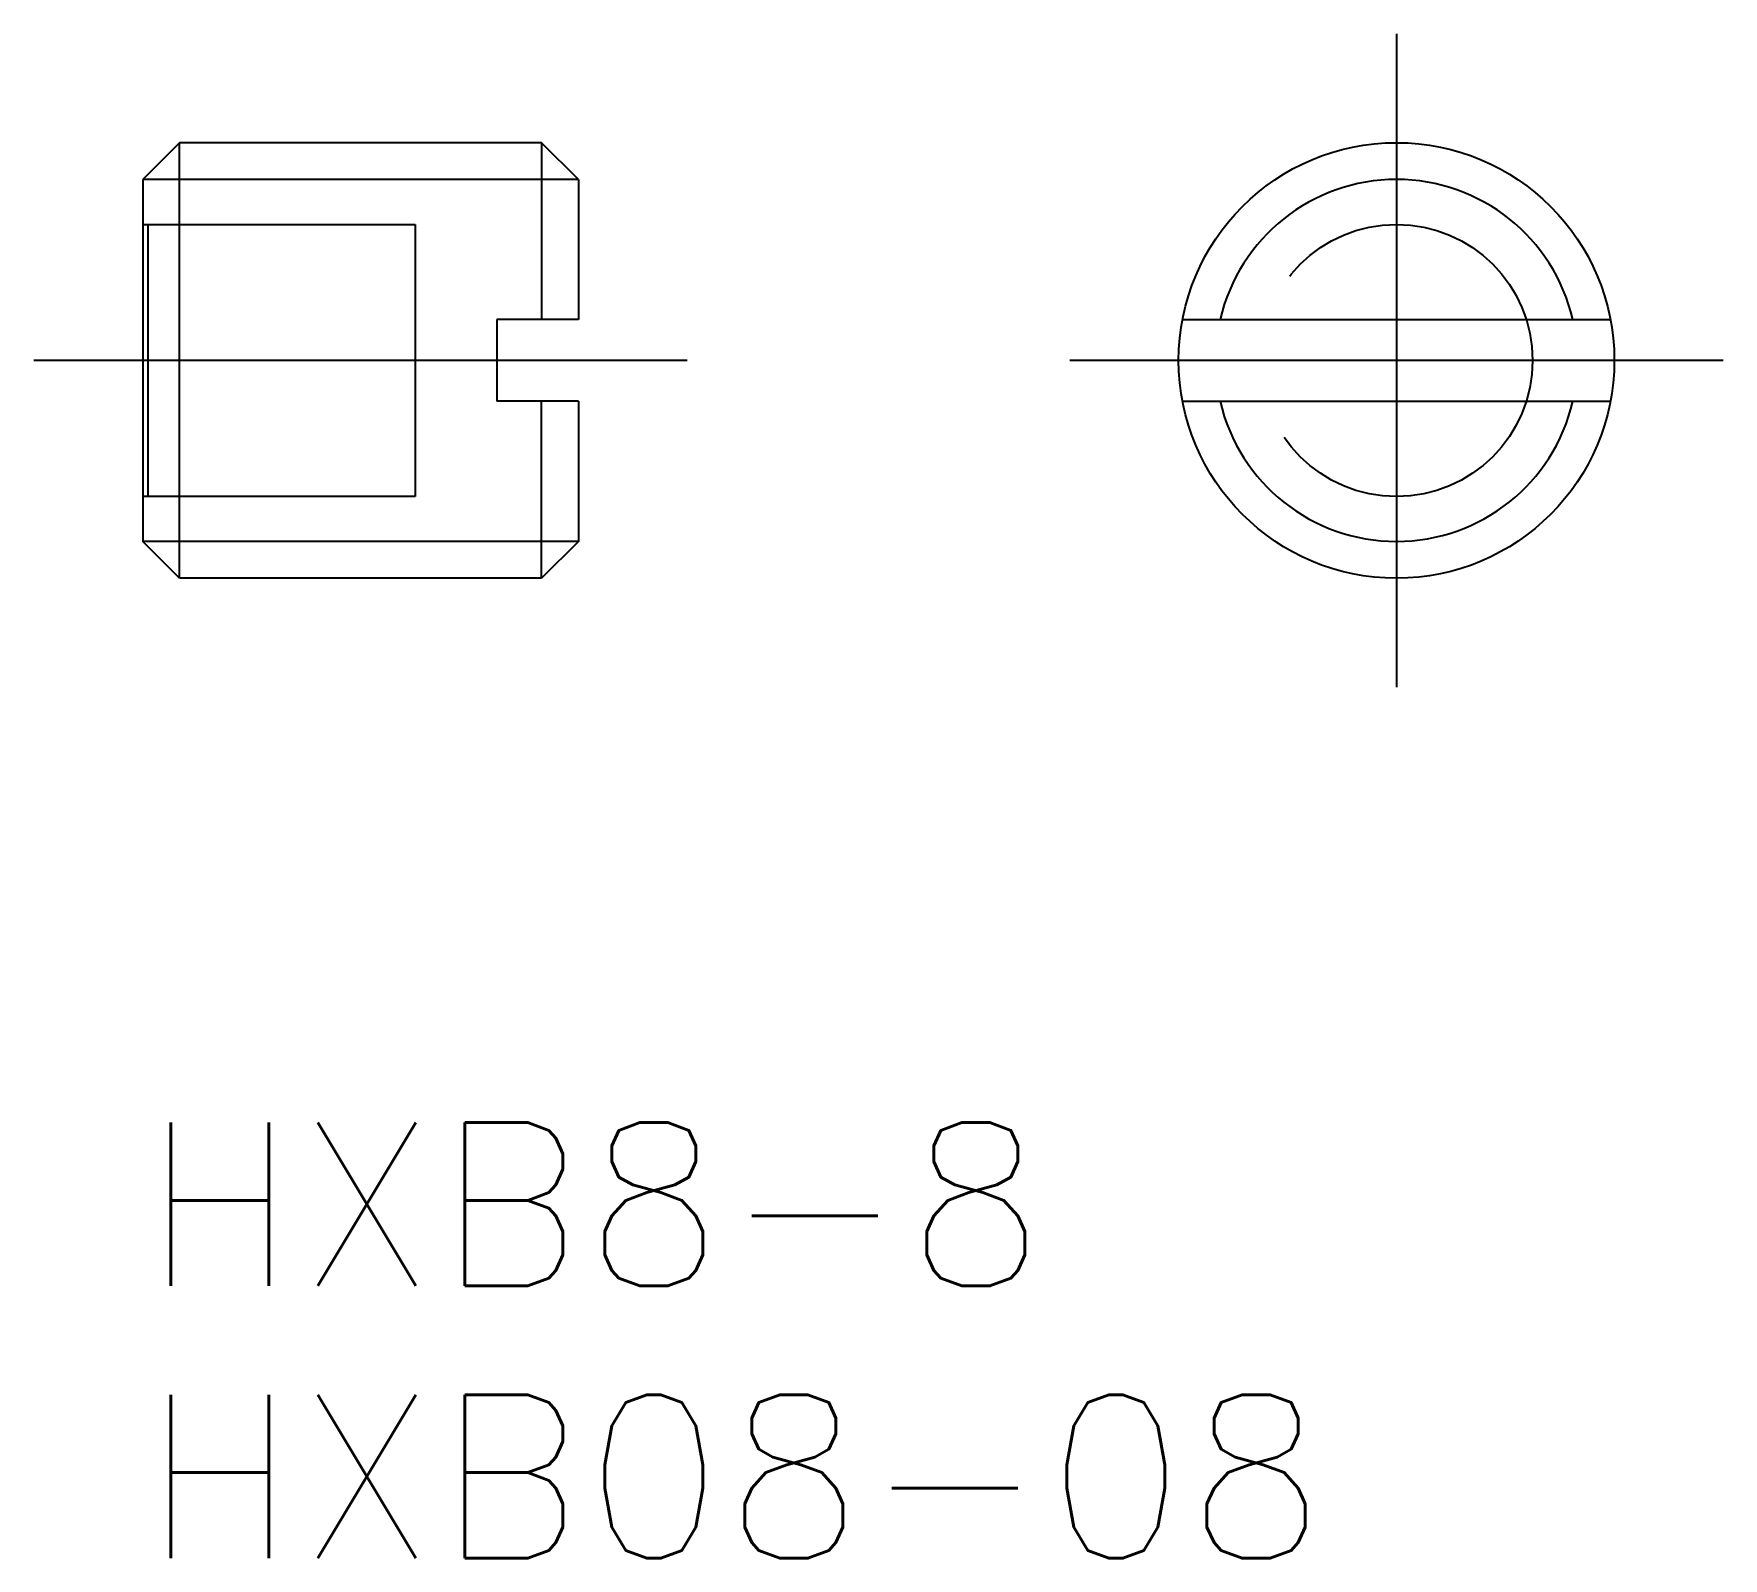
# Model space of a CAD drawing. Extents: x -2 to 29, y -8 to 20.
import ezdxf

# ---------------------------------------------------------------- set-up
doc = ezdxf.new("R2010")
doc.units = 0
doc.header["$LTSCALE"] = 0.5
doc.linetypes.add('CENTER', pattern=[50.8, 31.75, -6.35, 6.35, -6.35])
doc.linetypes.add('DASHED', pattern=[19.05, 12.7, -6.35])
for name, color, linetype in [('MSM_CENTER', 1, 'CENTER'), ('MSM_CONTINUOUS', 7, 'CONTINUOUS'), ('MSM_DASHED', 4, 'DASHED'), ('MSM_NARROW', 5, 'CONTINUOUS'), ('MSM_PART_NUMBER', 7, 'CONTINUOUS')]:
    doc.layers.add(name, color=color, linetype=linetype)
doc.styles.get("Standard").update_dxf_attribs({"font": 'txt.shx', "height": 3, "bigfont": 'bigfont.shx'})

# ---------------------------------------------------------------- blocks, each defined once
blk = doc.blocks.new('*U3')
at = {"layer": 'MSM_PART_NUMBER'}
blk.add_text('HXB8-8', height=3, dxfattribs=at).set_placement((0, -3))
blk = doc.blocks.new('*U4')
at = {"layer": 'MSM_PART_NUMBER'}
blk.add_text('HXB08-08', height=3, dxfattribs=at).set_placement((0, -8))

msp = doc.modelspace()

# ---------------------------------------------------------------- linework, layer by layer
at = {"layer": 'MSM_CENTER'}
for p, q in [((23.022, 20), (23.022, 8)), ((10, 14), (-2, 14)), ((29.022, 14), (17.022, 14))]:
    msp.add_line(p, q, dxfattribs=at)
at = {"layer": 'MSM_CONTINUOUS'}
for p, q in [((0.677, 18), (0, 17.323)), ((7.323, 18), (0.677, 18)), ((0.677, 10), (0.677, 18)), ((8, 17.323), (7.323, 18)), ((7.323, 18), (7.323, 14.75)), ((0, 17.323), (0, 10.677)), ((8, 17.323), (8, 14.75)), ((8, 14.75), (6.5, 14.75)), ((6.5, 14.75), (6.5, 13.25)), ((19.093, 14.75), (26.951, 14.75)), ((8, 13.25), (6.5, 13.25)), ((7.323, 10), (7.323, 13.25)), ((8, 13.25), (8, 10.677)), ((19.093, 13.25), (26.951, 13.25)), ((0.677, 10), (0, 10.677)), ((8, 10.677), (7.323, 10)), ((7.323, 10), (0.677, 10))]:
    msp.add_line(p, q, dxfattribs=at)
msp.add_circle((23.022, 14), 4, dxfattribs=at)
at = {"layer": 'MSM_DASHED'}
for p, q in [((0, 16.5), (5, 16.5)), ((0.1, 11.5), (0.1, 16.5)), ((5, 16.5), (5, 11.5)), ((5, 11.5), (0, 11.5))]:
    msp.add_line(p, q, dxfattribs=at)
msp.add_circle((23.022, 14), 2.5, dxfattribs=at)
at = {"layer": 'MSM_NARROW'}
for p, q in [((8, 17.323), (0, 17.323)), ((8, 10.677), (0, 10.677))]:
    msp.add_line(p, q, dxfattribs=at)
for start, end in [(13.042, 166.958), (193.042, 346.958)]:
    msp.add_arc((23.022, 14), 3.324, start, end, dxfattribs=at)

# ---------------------------------------------------------------- block references
at = {"layer": 'MSM_CONTINUOUS'}
for name in ['*U3', '*U4']:
    msp.add_blockref(name, (0, 0), dxfattribs=at)

doc.saveas('drawing.dxf')
